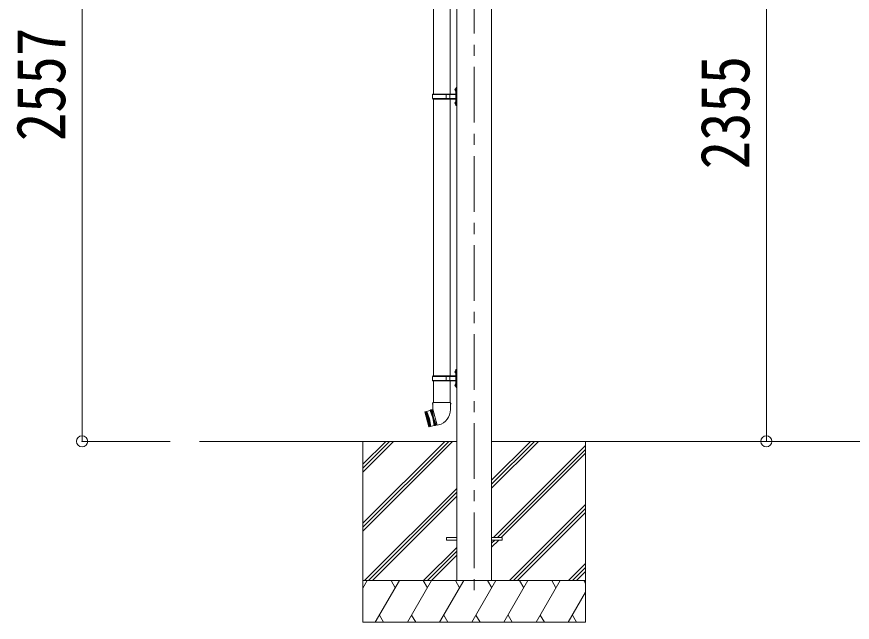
# Model space of a CAD drawing. Units: millimetres at full size, sheet at 1:40. Extents: x -11243 to 11243, y -7760 to 7760.
# Drawn here: x 479 to 3481, y -5107 to -2931 of the extents above; entities that cross this region are included whole.
import ezdxf
from ezdxf.enums import TextEntityAlignment as Align

# ---------------------------------------------------------------- set-up
doc = ezdxf.new("R2010")
doc.units = ezdxf.units.MM
doc.header["$LTSCALE"] = 40
doc.header["$PDMODE"] = 32
doc.header["$PDSIZE"] = 40
doc.linetypes.add('CHAIN1', pattern=[8, 5, -1, 1, -1])
doc.layers.add('0-3_ELV2', color=7, linetype='Continuous', lineweight=9)
doc.layers.add('0-6_OTH_LINE', color=6, linetype='Continuous', lineweight=9)
doc.styles.add('ＭＳ ゴシック', font='')
doc.styles.get('ＭＳ ゴシック').set_extended_font_data('MS Gothic')

msp = doc.modelspace()

# ---------------------------------------------------------------- linework, layer by layer
at = {"layer": '0-3_ELV2', "color": 5, "linetype": 'CHAIN1'}
msp.add_line((2122.57, -1831.69), (2122.57, -5007.13), dxfattribs=at)
at = {"layer": '0-3_ELV2', "color": 4}
for p, q in [((2060.07, -2102.62), (2060.07, -4956.52)), ((2185.07, -2102.62), (2185.07, -4956.52)), ((2022.57, -4802.02), (2060.07, -4802.02)), ((2022.57, -4802.02), (2022.57, -4811.02)), ((2185.07, -4802.02), (2222.57, -4802.02)), ((2222.57, -4802.02), (2222.57, -4811.02)), ((2022.57, -4811.02), (2060.07, -4811.02)), ((2185.07, -4811.02), (2222.57, -4811.02))]:
    msp.add_line(p, q, dxfattribs=at)
at = {"layer": '0-3_ELV2'}
for p, q in [((1976.22, -2319.52), (1976.22, -3209.02)), ((2035.92, -2319.52), (2035.92, -3209.02)), ((1973.07, -3211.02), (1974.07, -3209.02)), ((1973.07, -3225.02), (1973.07, -3211.02)), ((2021.57, -3211.02), (1973.07, -3211.02)), ((2055.57, -3209.02), (1974.07, -3209.02)), ((2021.57, -3227.02), (2021.57, -3209.02)), ((2022.32, -3209.02), (2024.32, -3211.02)), ((2055.57, -3211.02), (2024.32, -3211.02)), ((2034.7, -3211.02), (2032.7, -3209.02)), ((2034.7, -3225.02), (2034.7, -3211.02)), ((2053.77, -3191.87), (2055.82, -3192.87)), ((2055.04, -3189.87), (2055.67, -3189.87)), ((2055.04, -3189.87), (2055.04, -3198.17)), ((2055.04, -3198.17), (2055.67, -3198.17)), ((2055.67, -3189.87), (2056.07, -3190.27)), ((2055.82, -3192.87), (2056.43, -3194.02)), ((2058.07, -3185.52), (2056.07, -3187.52)), ((2056.07, -3187.52), (2056.07, -3248.52)), ((2058.07, -3185.52), (2058.07, -3250.52)), ((2058.07, -3185.52), (2060.07, -3185.52)), ((2060.07, -3250.52), (2060.07, -3185.52)), ((1973.07, -3225.02), (1974.07, -3227.02)), ((2021.57, -3225.02), (1973.07, -3225.02)), ((1974.07, -3227.02), (2055.57, -3227.02)), ((1976.22, -3227.02), (1976.22, -4221.52)), ((2022.32, -3227.02), (2024.32, -3225.02)), ((2055.57, -3225.02), (2024.32, -3225.02)), ((2034.7, -3225.02), (2032.7, -3227.02)), ((2035.92, -3227.02), (2035.92, -4221.52)), ((2053.77, -3239.87), (2055.82, -3240.87)), ((2055.04, -3237.87), (2055.67, -3237.87)), ((2055.04, -3237.87), (2055.04, -3246.17)), ((2055.67, -3237.87), (2055.67, -3246.17)), ((2055.67, -3237.87), (2056.07, -3238.27)), ((2055.82, -3240.87), (2056.43, -3242.02)), ((2055.04, -3246.17), (2055.67, -3246.17)), ((2055.67, -3246.17), (2056.07, -3245.77)), ((2056.07, -3248.52), (2058.07, -3250.52)), ((2060.07, -3250.52), (2058.07, -3250.52)), ((2058.07, -4198.02), (2056.07, -4200.02)), ((2056.07, -4200.02), (2056.07, -4261.02)), ((2058.07, -4198.02), (2058.07, -4263.02)), ((2058.07, -4198.02), (2060.07, -4198.02)), ((2060.07, -4263.02), (2060.07, -4198.02)), ((1973.07, -4223.52), (1974.07, -4221.52)), ((1973.07, -4237.52), (1973.07, -4223.52)), ((2021.57, -4223.52), (1973.07, -4223.52)), ((2055.57, -4221.52), (1974.07, -4221.52)), ((2021.57, -4239.52), (2021.57, -4221.52)), ((2022.32, -4221.52), (2024.32, -4223.52)), ((2055.57, -4223.52), (2024.32, -4223.52)), ((2034.7, -4223.52), (2032.7, -4221.52)), ((2034.7, -4237.52), (2034.7, -4223.52)), ((2053.77, -4204.37), (2055.82, -4205.37)), ((2055.04, -4202.37), (2055.67, -4202.37)), ((2055.04, -4202.37), (2055.04, -4210.67)), ((2055.04, -4210.67), (2055.67, -4210.67)), ((2055.67, -4202.37), (2056.07, -4202.77)), ((2055.82, -4205.37), (2056.43, -4206.52)), ((1973.07, -4237.52), (1974.07, -4239.52)), ((2021.57, -4237.52), (1973.07, -4237.52)), ((1974.07, -4239.52), (2055.57, -4239.52)), ((1976.22, -4239.52), (1976.22, -4317.39)), ((2022.32, -4239.52), (2024.32, -4237.52)), ((2055.57, -4237.52), (2024.32, -4237.52)), ((2034.7, -4237.52), (2032.7, -4239.52)), ((2035.92, -4239.52), (2035.92, -4317.39)), ((2053.77, -4252.37), (2055.82, -4253.37)), ((2055.04, -4250.37), (2055.67, -4250.37)), ((2055.04, -4250.37), (2055.04, -4258.67)), ((2055.04, -4258.67), (2055.67, -4258.67)), ((2055.67, -4250.37), (2055.67, -4258.67)), ((2055.67, -4250.37), (2056.07, -4250.77)), ((2055.67, -4258.67), (2056.07, -4258.27)), ((2055.82, -4253.37), (2056.43, -4254.52)), ((2056.07, -4261.02), (2058.07, -4263.02)), ((2060.07, -4263.02), (2058.07, -4263.02)), ((1974.37, -4317.39), (1972.67, -4321.89)), ((1974.4, -4322.39), (1972.67, -4321.89)), ((2037.77, -4317.39), (1974.37, -4317.39)), ((1974.37, -4317.39), (1974.51, -4340.63)), ((2037.77, -4317.39), (2037.62, -4342.39)), ((1945.79, -4350.92), (1946.14, -4350.3)), ((1945.79, -4350.92), (1960.1, -4404.33)), ((1964.01, -4345.52), (1946.14, -4350.3)), ((1960.72, -4404.69), (1946.14, -4350.3)), ((1950.01, -4349.27), (1964.58, -4403.65)), ((1954.4, -4377.24), (1950.01, -4349.27)), ((1951.94, -4348.75), (1966.51, -4403.13)), ((1962.12, -4375.17), (1951.94, -4348.75)), ((1966.65, -4343.77), (1964.01, -4345.52)), ((1966.65, -4343.77), (1968.58, -4343.26)), ((1981.74, -4400.09), (1966.65, -4343.77)), ((1971.55, -4342.72), (1968.58, -4343.26)), ((1968.58, -4343.26), (1983.67, -4399.57)), ((1974.44, -4341.94), (1971.55, -4342.72)), ((1971.55, -4342.72), (1976.13, -4371.41)), ((1974.51, -4340.63), (1974.12, -4340.74)), ((1974.12, -4340.74), (1989.73, -4398.98)), ((1954.4, -4377.24), (1964.58, -4403.65)), ((1962.12, -4375.17), (1966.51, -4403.13)), ((1986.51, -4398.55), (1976.13, -4371.41)), ((1960.72, -4404.69), (1960.1, -4404.33)), ((1978.58, -4399.9), (1960.72, -4404.69)), ((1981.74, -4400.09), (1978.58, -4399.9)), ((1981.74, -4400.09), (1983.67, -4399.57)), ((1986.51, -4398.55), (1983.67, -4399.57)), ((1989.4, -4397.77), (1986.51, -4398.55)), ((1989.73, -4398.98), (1994.64, -4397.67)), ((1135.79, -4456.52), (2060.07, -4456.52)), ((1722.57, -4456.52), (1722.57, -5106.52)), ((1722.57, -4750.7), (2016.75, -4456.52)), ((1722.57, -4764.84), (2030.9, -4456.52)), ((1722.57, -4778.98), (2045.04, -4456.52)), ((1722.57, -4566.85), (1832.91, -4456.52)), ((1722.57, -4552.71), (1818.76, -4456.52)), ((1722.57, -4538.57), (1804.62, -4456.52)), ((2185.07, -4624.85), (2353.41, -4456.52)), ((2185.07, -4610.71), (2339.26, -4456.52)), ((2185.07, -4596.57), (2325.12, -4456.52)), ((2185.07, -4456.52), (4060.07, -4456.52)), ((2191.75, -4802.02), (2522.57, -4471.2)), ((2522.57, -4456.52), (2522.57, -5106.52)), ((2205.89, -4802.02), (2522.57, -4485.34)), ((2220.03, -4802.02), (2522.57, -4499.48)), ((1728.88, -4956.52), (2060.07, -4625.33)), ((1743.02, -4956.52), (2060.07, -4639.47)), ((1757.17, -4956.52), (2060.07, -4653.62)), ((2249.38, -4956.52), (2522.57, -4683.33)), ((2263.52, -4956.52), (2522.57, -4697.47)), ((2277.67, -4956.52), (2522.57, -4711.62)), ((2185.07, -4836.98), (2211.03, -4811.02)), ((2185.07, -4822.84), (2196.89, -4811.02)), ((2060.07, -4837.46), (1941.01, -4956.52)), ((1955.16, -4956.52), (2060.07, -4851.6)), ((1969.3, -4956.52), (2060.07, -4865.75)), ((2461.51, -4956.52), (2522.57, -4895.46)), ((2475.66, -4956.52), (2522.57, -4909.6)), ((2489.8, -4956.52), (2522.57, -4923.75)), ((2522.57, -4956.52), (1722.57, -4956.52)), ((1722.57, -4984.02), (1738.45, -4956.52)), ((1767.32, -5106.52), (1853.92, -4956.52)), ((1838.92, -4982.5), (1823.92, -4956.52)), ((1882.79, -5106.52), (1969.39, -4956.52)), ((1954.39, -4982.5), (1939.39, -4956.52)), ((1998.26, -5106.52), (2084.86, -4956.52)), ((2069.86, -4982.5), (2054.86, -4956.52)), ((2113.73, -5106.52), (2200.33, -4956.52)), ((2185.33, -4982.5), (2170.33, -4956.52)), ((2229.2, -5106.52), (2315.8, -4956.52)), ((2300.8, -4982.5), (2285.8, -4956.52)), ((2344.67, -5106.52), (2431.27, -4956.52)), ((2401.27, -4956.52), (2416.27, -4982.5)), ((2516.74, -4956.52), (2522.57, -4966.62)), ((2460.14, -5106.52), (2522.57, -4998.38)), ((1782.32, -5080.54), (1797.32, -5106.52)), ((1897.79, -5080.54), (1912.79, -5106.52)), ((2013.26, -5080.54), (2028.26, -5106.52)), ((2128.73, -5080.54), (2143.73, -5106.52)), ((2244.2, -5080.54), (2259.2, -5106.52)), ((2359.67, -5080.54), (2374.67, -5106.52)), ((2475.14, -5080.54), (2490.14, -5106.52)), ((1722.57, -5106.52), (2522.57, -5106.52))]:
    msp.add_line(p, q, dxfattribs=at)
at = {"layer": '0-3_ELV2', "color": 6}
for p, q in [((714.1, -4456.52), (1030.34, -4456.52)), ((3171.96, -4456.52), (2531.94, -4456.52))]:
    msp.add_line(p, q, dxfattribs=at)
at = {"layer": '0-3_ELV2'}
for points in [[(2053.77, -3196.17), (2055.82, -3195.17), (2056.43, -3194.02)], [(2055.67, -3189.87), (2055.67, -3198.17), (2056.07, -3197.77)], [(2053.77, -3244.17), (2055.82, -3243.17), (2056.43, -3242.02)], [(2053.77, -4208.67), (2055.82, -4207.67), (2056.43, -4206.52)], [(2055.67, -4202.37), (2055.67, -4210.67), (2056.07, -4210.27)], [(2053.77, -4256.67), (2055.82, -4255.67), (2056.43, -4254.52)], [(2037.77, -4317.39), (2039.27, -4321.89), (2037.74, -4322.39)], [(1964.01, -4345.52), (1974.2, -4371.93), (1978.58, -4399.9)]]:
    msp.add_lwpolyline(points, dxfattribs=at)
for centre, radius, start, end in [((2059.37, -3194.02), 6, 136.21765, 223.78235), ((2055.57, -3208.52), 0.5, 270, 0), ((2055.57, -3210.52), 0.5, 270, 0), ((2059.37, -3242.02), 6, 136.21765, 223.78235), ((2055.57, -3225.52), 0.5, 0, 90), ((2055.57, -3227.52), 0.5, 0, 90), ((2059.37, -4206.52), 6, 136.21765, 223.78235), ((2055.57, -4221.02), 0.5, 270, 0), ((2055.57, -4223.02), 0.5, 270, 0), ((2059.37, -4254.52), 6, 136.21765, 223.78235), ((2055.57, -4238.02), 0.5, 0, 90), ((2055.57, -4240.02), 0.5, 0, 90), ((1979.63, -4341.64), 58, 285, 359.65623)]:
    msp.add_arc(centre, radius, start, end, dxfattribs=at)
at = {"layer": '0-3_ELV2', "color": 6}
for p in [(714.1, -4456.52), (3171.96, -4456.52)]:
    msp.add_point(p, dxfattribs=at)
at = {"layer": '0-6_OTH_LINE'}
for p, q in [((714.1, -4456.52), (714.1, -1899.28)), ((3171.96, -2101.52), (3171.96, -4456.52))]:
    msp.add_line(p, q, dxfattribs=at)

# ---------------------------------------------------------------- texts
at = {"layer": '0-3_ELV2', "style": 'ＭＳ ゴシック', "width": 0.85}
for s, p in [('2557', (706.1, -3377.9)), ('2355', (3163.96, -3479.02))]:
    msp.add_text(s, height=176, rotation=90, dxfattribs=at).set_placement(p, align=Align.BOTTOM_LEFT)

doc.saveas('drawing.dxf')
